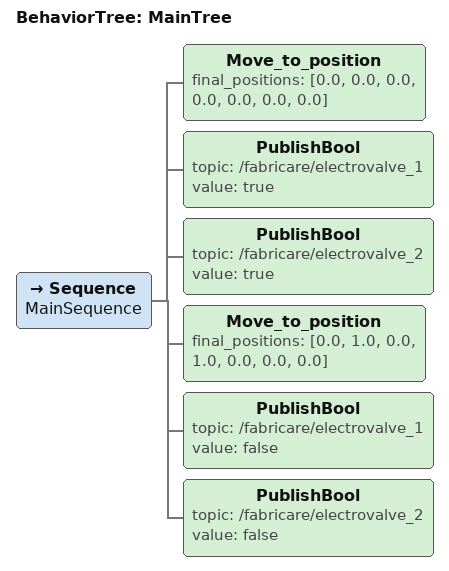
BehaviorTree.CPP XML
<root BTCPP_format="4" main_tree_to_execute="MainTree">
    <BehaviorTree ID="MainTree">
        <Sequence name="MainSequence">
            <!-- Read joint states and store positions in the blackboard -->

            <!-- Use the positions from the blackboard as initial_positions -->
            <Move_to_position  final_positions="[0.0, 0.0, 0.0, 0.0, 0.0, 0.0, 0.0]" />
            <PublishBool topic="/fabricare/electrovalve_1" value="true" />
            <PublishBool topic="/fabricare/electrovalve_2" value="true" />
            <Move_to_position  final_positions="[0.0, 1.0, 0.0, 1.0, 0.0, 0.0, 0.0]" />
            <PublishBool topic="/fabricare/electrovalve_1" value="false" />
            <PublishBool topic="/fabricare/electrovalve_2" value="false" />
        </Sequence>
    </BehaviorTree>
</root>
